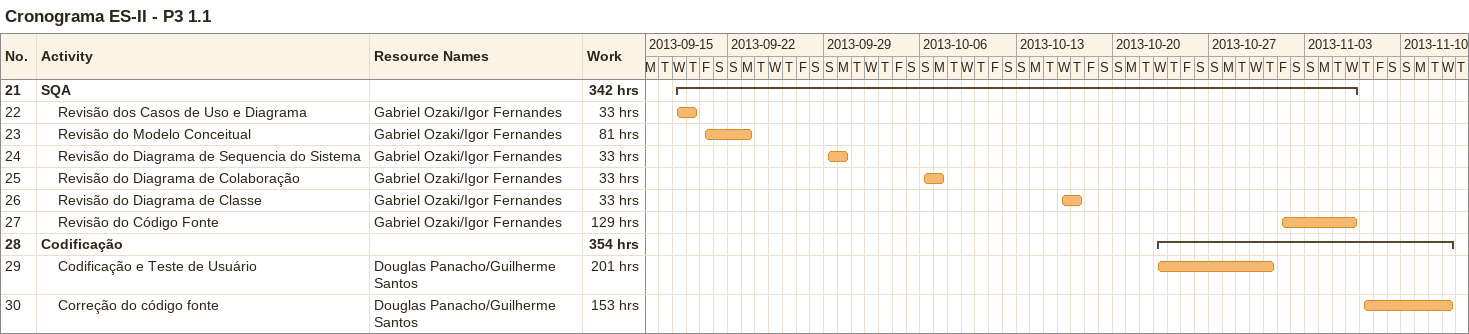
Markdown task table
Cronograma ES-II - P3 1.1

| ID | Level | Task | Start | Finish | Resources | Work (h) |
|---|---|---|---|---|---|---|
| 21 | 1 | **SQA** | 2013-09-18 | 2013-11-06 |  | 342 |
| 22 | 2 | Revisão dos Casos de Uso e Diagrama | 2013-09-18 | 2013-09-19 | Gabriel Ozaki/Igor Fernandes | 33 |
| 23 | 2 | Revisão do Modelo Conceitual | 2013-09-20 | 2013-09-23 | Gabriel Ozaki/Igor Fernandes | 81 |
| 24 | 2 | Revisão do Diagrama de Sequencia do Sistema | 2013-09-29 | 2013-09-30 | Gabriel Ozaki/Igor Fernandes | 33 |
| 25 | 2 | Revisão do Diagrama de Colaboração | 2013-10-06 | 2013-10-07 | Gabriel Ozaki/Igor Fernandes | 33 |
| 26 | 2 | Revisão do Diagrama de Classe | 2013-10-16 | 2013-10-17 | Gabriel Ozaki/Igor Fernandes | 33 |
| 27 | 2 | Revisão do Código Fonte | 2013-11-01 | 2013-11-06 | Gabriel Ozaki/Igor Fernandes | 129 |
| 28 | 1 | **Codificação** | 2013-10-23 | 2013-11-13 |  | 354 |
| 29 | 2 | Codificação e Teste de Usuário | 2013-10-23 | 2013-10-31 | Douglas Panacho/Guilherme Santos | 201 |
| 30 | 2 | Correção do código fonte | 2013-11-07 | 2013-11-13 | Douglas Panacho/Guilherme Santos | 153 |
